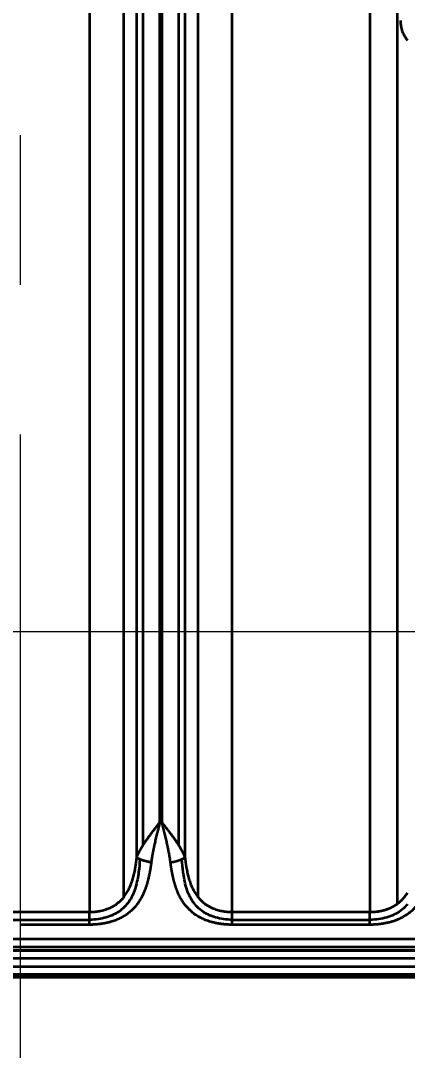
# Model space of a CAD drawing. Header units: millimetres. Extents: x -467 to 269, y 332 to 784.
# Drawn here: x -231.7 to -206.8, y 549.9 to 616.3 of the extents above; entities that cross this region are included whole.
import ezdxf

# ---------------------------------------------------------------- set-up
doc = ezdxf.new("R2010")
doc.units = ezdxf.units.MM
doc.linetypes.add('CENTER', pattern=[50.8, 31.75, -6.35, 6.35, -6.35])
doc.layers.add('1', color=7, linetype='Continuous', true_color=0xffffff)
doc.layers.add('10', color=7, linetype='Continuous', true_color=0xffffff)
doc.layers.add('dim', color=82, linetype='Continuous', lineweight=9)
doc.styles.add('Capful-A', font='')
doc.styles.get('Capful-A').set_extended_font_data('Microsoft YaHei')
doc.dimstyles.new('Capful-A-1.0', dxfattribs={"dimtxt": 2.5, "dimasz": 2.5, "dimexe": 1.5, "dimexo": 1, "dimgap": 1.5, "dimtad": 0, "dimdsep": 46, "dimtxsty": 'Capful-A', "dimcen": 0, "dimclrt": 2, "dimazin": 2, "dimtfac": 1, "dimtmove": 0, "dimatfit": 3, "dimfxl": 0, "dimtolj": 1, "dimtzin": 0, "dimarcsym": 0})
doc.dimstyles.new('Capful-A-2.5', dxfattribs={"dimscale": 2.5, "dimtxt": 2.5, "dimasz": 2.5, "dimexe": 1.5, "dimexo": 1, "dimgap": 1.5, "dimtad": 0, "dimdsep": 46, "dimtxsty": 'Capful-A', "dimcen": 0, "dimclrt": 7, "dimazin": 2, "dimtfac": 1, "dimtmove": 0, "dimatfit": 3, "dimfxl": 0, "dimtolj": 1, "dimtzin": 0, "dimarcsym": 0})

# ---------------------------------------------------------------- blocks, each defined once
blk = doc.blocks.new('*D32')
at = {"layer": 'Defpoints', "color": 0, "transparency": 16777216}
for p in [(-231.737, 576.87), (3.263, 576.87)]:
    blk.add_point(p, dxfattribs=at)
at = {"layer": 'dim', "color": 0, "lineweight": -2, "transparency": 16777216}
blk.add_line((4.512, 576.87), (16.555, 576.87), dxfattribs=at)
at = {"layer": 'dim', "color": 7, "transparency": 16777216, "insert": (19.866, 576.87), "char_height": 6.25, "attachment_point": 5, "style": 'Capful-A', "bg_fill": 3, "box_fill_scale": 1.1, "bg_fill_color": 256, "bg_fill_true_color": 13158600, "bg_fill_transparency": 0}
blk.add_mtext('\\A1;0', dxfattribs=at)
at = {"layer": 'Defpoints', "color": 0, "transparency": 16777216}
blk.add_point((16.555, 576.87), dxfattribs=at)
blk = doc.blocks.new('*D33')
at = {"layer": 'Defpoints', "color": 0, "transparency": 16777216}
for p in [(-231.737, 766.87), (-231.737, 576.87)]:
    blk.add_point(p, dxfattribs=at)
at = {"layer": 'dim', "color": 0, "lineweight": -2, "transparency": 16777216}
blk.add_line((-231.737, 768.12), (-231.737, 777.097), dxfattribs=at)
at = {"layer": 'dim', "color": 7, "transparency": 16777216, "insert": (-231.737, 780.409), "char_height": 6.25, "attachment_point": 5, "rotation": 90, "style": 'Capful-A', "bg_fill": 3, "box_fill_scale": 1.1, "bg_fill_color": 256, "bg_fill_true_color": 13158600, "bg_fill_transparency": 0}
blk.add_mtext('\\A1;0', dxfattribs=at)
at = {"layer": 'Defpoints', "color": 0, "transparency": 16777216}
blk.add_point((-231.737, 777.097), dxfattribs=at)
blk = doc.blocks.new('*D34')
at = {"layer": 'Defpoints', "color": 0, "transparency": 16777216}
for p in [(-236.946, 680.298), (-231.737, 576.87)]:
    blk.add_point(p, dxfattribs=at)
at = {"layer": 'dim', "color": 0, "lineweight": -2, "transparency": 16777216}
blk.add_line((-236.447, 680.298), (-234.811, 680.298), dxfattribs=at)
at = {"layer": 'dim', "color": 2, "transparency": 16777216, "insert": (-229.361, 680.298), "char_height": 2.5, "attachment_point": 5, "style": 'Capful-A', "bg_fill": 3, "box_fill_scale": 1.1, "bg_fill_color": 256, "bg_fill_true_color": 13158600, "bg_fill_transparency": 0}
blk.add_mtext('\\A1;103.43', dxfattribs=at)
at = {"layer": 'Defpoints', "color": 0, "transparency": 16777216}
blk.add_point((-234.811, 680.298), dxfattribs=at)
blk = doc.blocks.new('*D38')
at = {"layer": 'Defpoints', "color": 0, "transparency": 16777216}
for p in [(-186.512, 680.298), (-231.737, 576.87)]:
    blk.add_point(p, dxfattribs=at)
at = {"layer": 'dim', "color": 0, "lineweight": -2, "transparency": 16777216}
blk.add_line((-186.012, 680.298), (-179.258, 680.298), dxfattribs=at)
at = {"layer": 'dim', "color": 2, "transparency": 16777216, "insert": (-173.808, 680.298), "char_height": 2.5, "attachment_point": 5, "style": 'Capful-A', "bg_fill": 3, "box_fill_scale": 1.1, "bg_fill_color": 256, "bg_fill_true_color": 13158600, "bg_fill_transparency": 0}
blk.add_mtext('\\A1;103.43', dxfattribs=at)
at = {"layer": 'Defpoints', "color": 0, "transparency": 16777216}
blk.add_point((-179.258, 680.298), dxfattribs=at)
blk = doc.blocks.new('*D39')
at = {"layer": 'Defpoints', "color": 0, "transparency": 16777216}
for p in [(-186.512, 680.298), (-231.737, 576.87)]:
    blk.add_point(p, dxfattribs=at)
at = {"layer": 'dim', "color": 0, "lineweight": -2, "transparency": 16777216}
blk.add_line((-186.512, 680.798), (-186.512, 688.288), dxfattribs=at)
at = {"layer": 'dim', "color": 2, "transparency": 16777216, "insert": (-186.512, 692.926), "char_height": 2.5, "attachment_point": 5, "rotation": 90, "style": 'Capful-A', "bg_fill": 3, "box_fill_scale": 1.1, "bg_fill_color": 256, "bg_fill_true_color": 13158600, "bg_fill_transparency": 0}
blk.add_mtext('\\A1;45.23', dxfattribs=at)
at = {"layer": 'Defpoints', "color": 0, "transparency": 16777216}
blk.add_point((-186.512, 688.288), dxfattribs=at)

msp = doc.modelspace()

# ---------------------------------------------------------------- linework, layer by layer
at = {"layer": '1', "color": 1, "linetype": 'CENTER', "lineweight": 18, "ltscale": 1.52}
for p, q in [((-231.737, 386.87), (-231.737, 766.87)), ((-466.737, 576.87), (3.263, 576.87))]:
    msp.add_line(p, q, dxfattribs=at)
at = {"layer": '10', "color": 7, "linetype": 'Continuous', "lineweight": 35}
for p, q in [((-227.298, 646.128), (-227.298, 558.785)), ((-225.095, 646.128), (-225.095, 559.725)), ((-224.241, 562.31), (-224.241, 646.128)), ((-223.827, 563.103), (-223.827, 646.128)), ((-222.759, 564.559), (-222.759, 646.128)), ((-222.625, 646.128), (-222.625, 564.559)), ((-221.557, 646.128), (-221.557, 563.102)), ((-221.143, 646.128), (-221.143, 562.31)), ((-220.289, 559.725), (-220.289, 646.128)), ((-218.086, 558.785), (-218.086, 646.128)), ((-209.208, 646.128), (-209.208, 558.785)), ((-207.437, 559.313), (-207.437, 646.128)), ((-222.759, 564.559), (-222.625, 564.559)), ((-236.176, 558.785), (-227.298, 558.785)), ((-218.086, 558.785), (-209.208, 558.785)), ((-236.176, 558.283), (-227.298, 558.283)), ((-227.298, 557.961), (-231.737, 557.961)), ((-218.086, 558.283), (-209.208, 558.283)), ((-209.208, 557.961), (-218.086, 557.961)), ((-304.007, 557.061), (-159.467, 557.061)), ((-304.007, 556.538), (-159.467, 556.538)), ((-157.367, 556.307), (-306.107, 556.307)), ((-157.367, 556.274), (-306.107, 556.274)), ((-306.107, 555.806), (-157.367, 555.806)), ((-157.367, 555.244), (-306.107, 555.244)), ((-306.107, 554.767), (-157.367, 554.767)), ((-306.107, 554.742), (-157.367, 554.742)), ((-157.367, 554.568), (-306.107, 554.568))]:
    msp.add_line(p, q, dxfattribs=at)
for points, knots in [([(-207.245, 616.253), (-207.245, 616.247), (-207.245, 616.233), (-207.245, 616.214), (-207.244, 616.194), (-207.244, 616.174), (-207.243, 616.154), (-207.242, 616.135), (-207.241, 616.115), (-207.239, 616.096), (-207.238, 616.077), (-207.236, 616.058), (-207.234, 616.038), (-207.232, 616.019), (-207.23, 616), (-207.227, 615.982), (-207.225, 615.963), (-207.222, 615.944), (-207.219, 615.926), (-207.216, 615.907), (-207.213, 615.889), (-207.21, 615.871), (-207.207, 615.853), (-207.203, 615.835), (-207.199, 615.817), (-207.195, 615.799), (-207.191, 615.782), (-207.187, 615.764), (-207.183, 615.747), (-207.179, 615.73), (-207.174, 615.713), (-207.17, 615.696), (-207.165, 615.679), (-207.16, 615.662), (-207.155, 615.646), (-207.15, 615.63), (-207.134, 615.58), (-207.105, 615.499), (-207.058, 615.391), (-207.007, 615.29), (-206.951, 615.197), (-206.907, 615.131), (-206.875, 615.088), (-206.856, 615.064), (-206.836, 615.04), (-206.816, 615.016), (-206.802, 615.001), (-206.795, 614.993)], [0, 0, 0, 0, 0.01372, 0.027403, 0.04105, 0.054659, 0.068229, 0.08176, 0.095251, 0.108699, 0.122106, 0.13547, 0.14879, 0.162065, 0.175295, 0.188479, 0.201615, 0.214704, 0.227744, 0.240735, 0.253675, 0.266565, 0.279404, 0.292192, 0.304927, 0.317609, 0.330238, 0.342813, 0.355334, 0.3678, 0.380211, 0.392567, 0.404866, 0.417109, 0.429295, 0.441424, 0.453496, 0.54064, 0.626277, 0.710294, 0.792629, 0.873266, 0.896932, 0.921455, 0.946819, 0.973006, 1, 1, 1, 1]), ([(-224.241, 562.31), (-224.239, 562.316), (-224.234, 562.329), (-224.226, 562.348), (-224.219, 562.368), (-224.211, 562.387), (-224.202, 562.407), (-224.194, 562.427), (-224.185, 562.447), (-224.177, 562.467), (-224.168, 562.487), (-224.158, 562.507), (-224.149, 562.528), (-224.139, 562.548), (-224.129, 562.569), (-224.119, 562.59), (-224.109, 562.611), (-224.098, 562.632), (-224.087, 562.654), (-224.076, 562.675), (-224.065, 562.697), (-224.053, 562.718), (-224.042, 562.74), (-224.03, 562.762), (-224.017, 562.784), (-224.005, 562.806), (-223.992, 562.829), (-223.98, 562.851), (-223.967, 562.874), (-223.953, 562.897), (-223.94, 562.92), (-223.926, 562.943), (-223.912, 562.966), (-223.898, 562.989), (-223.884, 563.012), (-223.869, 563.036), (-223.854, 563.06), (-223.839, 563.084), (-223.824, 563.108), (-223.809, 563.132), (-223.793, 563.156), (-223.777, 563.18), (-223.761, 563.205), (-223.745, 563.229), (-223.729, 563.254), (-223.712, 563.279), (-223.695, 563.304), (-223.669, 563.344), (-223.632, 563.397), (-223.585, 563.464), (-223.538, 563.531), (-223.485, 563.605), (-223.424, 563.689), (-223.351, 563.788), (-223.27, 563.896), (-223.195, 563.996), (-223.128, 564.084), (-223.073, 564.155), (-223.021, 564.222), (-222.971, 564.286), (-222.924, 564.347), (-222.879, 564.405), (-222.837, 564.459), (-222.797, 564.51), (-222.771, 564.543), (-222.759, 564.559)], [0, 0, 0, 0, 0.009085, 0.018215, 0.02739, 0.03661, 0.045875, 0.055185, 0.06454, 0.07394, 0.083386, 0.092876, 0.102412, 0.111993, 0.121619, 0.13129, 0.141007, 0.150769, 0.160577, 0.17043, 0.180329, 0.190273, 0.200263, 0.210298, 0.220379, 0.230505, 0.240677, 0.250895, 0.261159, 0.271468, 0.281823, 0.292224, 0.302671, 0.313163, 0.323702, 0.334286, 0.344917, 0.355593, 0.366316, 0.377084, 0.387898, 0.398759, 0.409666, 0.420618, 0.431617, 0.442662, 0.453753, 0.464891, 0.494911, 0.52458, 0.553896, 0.582861, 0.621629, 0.664567, 0.711677, 0.762957, 0.795071, 0.825741, 0.854967, 0.882749, 0.909087, 0.933981, 0.957431, 0.979438, 1, 1, 1, 1]), ([(-222.759, 564.559), (-222.767, 564.528), (-222.783, 564.467), (-222.805, 564.377), (-222.827, 564.293), (-222.847, 564.213), (-222.866, 564.137), (-222.884, 564.066), (-222.901, 563.999), (-222.917, 563.937), (-222.931, 563.88), (-222.955, 563.782), (-222.989, 563.646), (-223.03, 563.473), (-223.068, 563.31), (-223.096, 563.189), (-223.114, 563.108), (-223.124, 563.062), (-223.134, 563.017), (-223.143, 562.972), (-223.153, 562.927), (-223.162, 562.883), (-223.171, 562.84), (-223.18, 562.797), (-223.188, 562.754), (-223.196, 562.712), (-223.205, 562.67), (-223.212, 562.628), (-223.22, 562.587), (-223.228, 562.547), (-223.235, 562.507), (-223.242, 562.467), (-223.249, 562.428), (-223.256, 562.389), (-223.262, 562.35), (-223.268, 562.312), (-223.274, 562.275), (-223.28, 562.237), (-223.286, 562.201), (-223.291, 562.164), (-223.296, 562.128), (-223.301, 562.093), (-223.306, 562.058), (-223.31, 562.023), (-223.313, 562), (-223.315, 561.988)], [0, 0, 0, 0, 0.036131, 0.070521, 0.10317, 0.134078, 0.163244, 0.19067, 0.216354, 0.240297, 0.262499, 0.28296, 0.353602, 0.42051, 0.483686, 0.543133, 0.561059, 0.578829, 0.596442, 0.613899, 0.631199, 0.648344, 0.665333, 0.682166, 0.698844, 0.715366, 0.731733, 0.747945, 0.764002, 0.779905, 0.795653, 0.811246, 0.826685, 0.84197, 0.857102, 0.872079, 0.886903, 0.901574, 0.916092, 0.930457, 0.94467, 0.95873, 0.972639, 0.986395, 1, 1, 1, 1]), ([(-222.625, 564.559), (-222.618, 564.55), (-222.605, 564.533), (-222.585, 564.507), (-222.565, 564.482), (-222.546, 564.457), (-222.526, 564.432), (-222.507, 564.407), (-222.488, 564.383), (-222.47, 564.359), (-222.451, 564.335), (-222.433, 564.311), (-222.415, 564.288), (-222.397, 564.265), (-222.379, 564.243), (-222.362, 564.22), (-222.345, 564.198), (-222.328, 564.176), (-222.312, 564.155), (-222.295, 564.133), (-222.279, 564.112), (-222.263, 564.092), (-222.247, 564.071), (-222.232, 564.051), (-222.217, 564.031), (-222.202, 564.011), (-222.187, 563.992), (-222.172, 563.973), (-222.158, 563.954), (-222.144, 563.936), (-222.1, 563.877), (-222.025, 563.777), (-221.919, 563.633), (-221.811, 563.483), (-221.73, 563.365), (-221.674, 563.281), (-221.642, 563.234), (-221.611, 563.186), (-221.581, 563.139), (-221.551, 563.093), (-221.522, 563.046), (-221.494, 563), (-221.466, 562.955), (-221.439, 562.909), (-221.413, 562.864), (-221.387, 562.82), (-221.362, 562.775), (-221.338, 562.731), (-221.315, 562.688), (-221.293, 562.644), (-221.271, 562.601), (-221.25, 562.559), (-221.23, 562.516), (-221.211, 562.474), (-221.193, 562.433), (-221.175, 562.391), (-221.158, 562.35), (-221.148, 562.323), (-221.143, 562.31)], [0, 0, 0, 0, 0.011207, 0.022297, 0.03327, 0.044127, 0.054867, 0.06549, 0.075997, 0.086387, 0.09666, 0.106817, 0.116857, 0.12678, 0.136586, 0.146276, 0.155849, 0.165305, 0.174645, 0.183868, 0.192975, 0.201964, 0.210837, 0.219593, 0.228233, 0.236756, 0.245162, 0.253452, 0.261625, 0.269681, 0.277621, 0.337609, 0.400518, 0.466347, 0.535098, 0.556277, 0.577366, 0.598366, 0.619277, 0.640099, 0.660833, 0.681478, 0.702035, 0.722504, 0.742886, 0.76318, 0.783387, 0.803508, 0.823542, 0.843489, 0.863351, 0.883127, 0.902817, 0.922423, 0.941944, 0.96138, 0.980732, 1, 1, 1, 1]), ([(-222.069, 561.988), (-222.072, 562.011), (-222.078, 562.056), (-222.087, 562.124), (-222.097, 562.194), (-222.108, 562.265), (-222.12, 562.338), (-222.132, 562.412), (-222.146, 562.488), (-222.16, 562.566), (-222.175, 562.645), (-222.19, 562.726), (-222.207, 562.809), (-222.224, 562.893), (-222.242, 562.978), (-222.261, 563.065), (-222.285, 563.175), (-222.316, 563.31), (-222.354, 563.473), (-222.395, 563.646), (-222.426, 563.773), (-222.446, 563.852), (-222.453, 563.879), (-222.46, 563.907), (-222.467, 563.936), (-222.475, 563.967), (-222.483, 563.998), (-222.491, 564.031), (-222.499, 564.065), (-222.508, 564.1), (-222.517, 564.136), (-222.527, 564.173), (-222.536, 564.212), (-222.547, 564.251), (-222.557, 564.292), (-222.567, 564.333), (-222.578, 564.376), (-222.59, 564.42), (-222.601, 564.465), (-222.613, 564.512), (-222.621, 564.543), (-222.625, 564.559)], [0, 0, 0, 0, 0.026441, 0.053449, 0.081026, 0.109174, 0.137894, 0.167188, 0.197057, 0.227503, 0.258526, 0.290129, 0.322311, 0.355075, 0.388422, 0.422351, 0.456865, 0.516324, 0.579505, 0.646409, 0.717039, 0.727056, 0.737507, 0.748393, 0.759715, 0.771471, 0.783662, 0.796287, 0.809348, 0.822844, 0.836774, 0.85114, 0.86594, 0.881175, 0.896846, 0.912951, 0.929491, 0.946466, 0.963876, 0.98172, 1, 1, 1, 1]), ([(-227.298, 558.785), (-227.29, 558.785), (-227.272, 558.786), (-227.246, 558.786), (-227.22, 558.786), (-227.194, 558.787), (-227.168, 558.788), (-227.142, 558.789), (-227.117, 558.79), (-227.091, 558.791), (-227.065, 558.793), (-227.039, 558.795), (-227.014, 558.796), (-226.988, 558.799), (-226.962, 558.801), (-226.937, 558.803), (-226.911, 558.806), (-226.886, 558.809), (-226.861, 558.812), (-226.835, 558.815), (-226.81, 558.818), (-226.785, 558.822), (-226.759, 558.826), (-226.734, 558.83), (-226.709, 558.834), (-226.684, 558.838), (-226.659, 558.843), (-226.588, 558.856), (-226.473, 558.881), (-226.316, 558.924), (-226.163, 558.975), (-225.986, 559.045), (-225.788, 559.141), (-225.543, 559.294), (-225.29, 559.5), (-225.06, 559.757), (-224.874, 560.029), (-224.726, 560.307), (-224.601, 560.606), (-224.514, 560.867), (-224.454, 561.084), (-224.413, 561.249), (-224.376, 561.42), (-224.349, 561.561), (-224.329, 561.672), (-224.316, 561.749), (-224.304, 561.827), (-224.292, 561.906), (-224.281, 561.985), (-224.27, 562.065), (-224.26, 562.146), (-224.25, 562.228), (-224.244, 562.282), (-224.241, 562.31)], [0, 0, 0, 0, 0.004598, 0.009191, 0.01378, 0.018365, 0.022947, 0.027524, 0.032098, 0.036669, 0.041238, 0.045803, 0.050366, 0.054927, 0.059486, 0.064043, 0.068599, 0.073153, 0.077706, 0.082259, 0.086811, 0.091362, 0.095914, 0.100466, 0.105018, 0.10957, 0.114124, 0.118678, 0.148567, 0.178342, 0.208072, 0.237825, 0.285981, 0.334054, 0.4069, 0.481041, 0.542779, 0.606697, 0.670173, 0.735368, 0.767486, 0.800052, 0.833095, 0.866647, 0.881213, 0.895838, 0.910522, 0.925268, 0.940078, 0.954955, 0.969899, 0.984913, 1, 1, 1, 1]), ([(-224.048, 562.186), (-224.066, 561.901), (-224.09, 561.623), (-224.17, 561.02), (-224.232, 560.698), (-224.415, 560.084), (-224.535, 559.8), (-224.78, 559.412), (-224.874, 559.289), (-225.082, 559.063), (-225.197, 558.959), (-225.452, 558.771), (-225.593, 558.686), (-225.891, 558.541), (-226.05, 558.481), (-226.386, 558.383), (-226.564, 558.345), (-226.924, 558.295), (-227.107, 558.283), (-227.295, 558.283), (-227.296, 558.283), (-227.298, 558.283)], [0, 0, 0, 0, 0.139167, 0.139167, 0.311167, 0.311167, 0.483168, 0.483168, 0.569168, 0.569168, 0.655168, 0.655168, 0.741168, 0.741168, 0.827168, 0.827168, 0.913168, 0.913168, 0.999168, 0.999168, 1, 1, 1, 1]), ([(-223.315, 561.988), (-223.318, 561.964), (-223.324, 561.917), (-223.333, 561.846), (-223.343, 561.775), (-223.353, 561.706), (-223.364, 561.637), (-223.375, 561.569), (-223.386, 561.502), (-223.397, 561.436), (-223.409, 561.371), (-223.421, 561.306), (-223.433, 561.243), (-223.446, 561.18), (-223.459, 561.118), (-223.473, 561.057), (-223.486, 560.996), (-223.5, 560.937), (-223.515, 560.878), (-223.529, 560.82), (-223.544, 560.763), (-223.559, 560.706), (-223.575, 560.651), (-223.591, 560.596), (-223.607, 560.542), (-223.624, 560.489), (-223.641, 560.436), (-223.658, 560.384), (-223.676, 560.334), (-223.693, 560.283), (-223.712, 560.234), (-223.73, 560.185), (-223.749, 560.137), (-223.768, 560.09), (-223.836, 559.929), (-223.963, 559.667), (-224.174, 559.333), (-224.412, 559.04), (-224.657, 558.806), (-224.9, 558.619), (-225.133, 558.472), (-225.38, 558.345), (-225.64, 558.237), (-225.83, 558.174), (-225.94, 558.143), (-225.965, 558.135), (-225.99, 558.128), (-226.015, 558.122), (-226.041, 558.115), (-226.066, 558.108), (-226.091, 558.102), (-226.117, 558.096), (-226.142, 558.09), (-226.168, 558.084), (-226.193, 558.078), (-226.219, 558.073), (-226.244, 558.067), (-226.27, 558.062), (-226.295, 558.057), (-226.321, 558.051), (-226.347, 558.047), (-226.373, 558.042), (-226.398, 558.037), (-226.424, 558.033), (-226.45, 558.028), (-226.476, 558.024), (-226.502, 558.02), (-226.528, 558.016), (-226.554, 558.012), (-226.58, 558.009), (-226.606, 558.005), (-226.632, 558.002), (-226.658, 557.998), (-226.685, 557.995), (-226.711, 557.992), (-226.737, 557.99), (-226.764, 557.987), (-226.79, 557.984), (-226.816, 557.982), (-226.843, 557.98), (-226.869, 557.977), (-226.896, 557.975), (-226.922, 557.973), (-226.949, 557.972), (-226.976, 557.97), (-227.002, 557.969), (-227.029, 557.967), (-227.056, 557.966), (-227.083, 557.965), (-227.109, 557.964), (-227.136, 557.963), (-227.163, 557.962), (-227.19, 557.962), (-227.217, 557.961), (-227.244, 557.961), (-227.271, 557.961), (-227.289, 557.961), (-227.298, 557.961)], [0, 0, 0, 0, 0.010742, 0.021402, 0.03198, 0.042477, 0.052893, 0.063228, 0.073483, 0.083658, 0.093753, 0.103769, 0.113705, 0.123564, 0.133343, 0.143045, 0.15267, 0.162217, 0.171688, 0.181082, 0.190401, 0.199644, 0.208812, 0.217905, 0.226925, 0.23587, 0.244743, 0.253544, 0.262272, 0.270928, 0.279514, 0.28803, 0.296475, 0.304851, 0.313159, 0.383342, 0.450329, 0.514599, 0.576689, 0.622925, 0.667956, 0.712098, 0.755684, 0.799061, 0.802966, 0.806863, 0.810751, 0.81463, 0.818502, 0.822365, 0.826221, 0.830069, 0.83391, 0.837744, 0.841572, 0.845393, 0.849208, 0.853017, 0.856821, 0.860619, 0.864412, 0.868201, 0.871985, 0.875765, 0.879541, 0.883314, 0.887083, 0.890849, 0.894612, 0.898373, 0.902131, 0.905888, 0.909643, 0.913396, 0.917149, 0.9209, 0.924651, 0.928402, 0.932153, 0.935904, 0.939656, 0.943409, 0.947163, 0.950918, 0.954676, 0.958435, 0.962196, 0.96596, 0.969727, 0.973497, 0.977271, 0.981048, 0.984829, 0.988615, 0.992405, 0.9962, 1, 1, 1, 1]), ([(-222.069, 561.988), (-222.023, 561.994), (-221.975, 562.002), (-221.879, 562.018), (-221.831, 562.028), (-221.735, 562.049), (-221.688, 562.061), (-221.596, 562.087), (-221.551, 562.101), (-221.467, 562.13), (-221.427, 562.146), (-221.353, 562.177), (-221.318, 562.194), (-221.256, 562.227), (-221.229, 562.244), (-221.181, 562.277), (-221.16, 562.294), (-221.143, 562.31)], [0, 0, 0, 0, 0.125, 0.125, 0.25, 0.25, 0.375, 0.375, 0.5, 0.5, 0.625, 0.625, 0.75, 0.75, 0.875, 0.875, 1, 1, 1, 1]), ([(-218.086, 557.961), (-218.104, 557.961), (-218.141, 557.961), (-218.196, 557.962), (-218.251, 557.963), (-218.306, 557.965), (-218.36, 557.967), (-218.415, 557.97), (-218.469, 557.974), (-218.523, 557.978), (-218.577, 557.983), (-218.631, 557.988), (-218.685, 557.994), (-218.738, 558), (-218.792, 558.007), (-218.845, 558.014), (-218.898, 558.022), (-218.951, 558.031), (-219.003, 558.04), (-219.056, 558.05), (-219.108, 558.06), (-219.16, 558.071), (-219.213, 558.083), (-219.264, 558.095), (-219.316, 558.108), (-219.368, 558.121), (-219.419, 558.135), (-219.57, 558.178), (-219.813, 558.261), (-220.132, 558.405), (-220.43, 558.58), (-220.677, 558.765), (-220.882, 558.953), (-221.049, 559.134), (-221.205, 559.333), (-221.349, 559.551), (-221.481, 559.788), (-221.563, 559.965), (-221.608, 560.07), (-221.619, 560.097), (-221.629, 560.124), (-221.64, 560.151), (-221.651, 560.178), (-221.662, 560.206), (-221.672, 560.233), (-221.682, 560.261), (-221.693, 560.29), (-221.703, 560.318), (-221.713, 560.347), (-221.723, 560.376), (-221.733, 560.405), (-221.743, 560.434), (-221.752, 560.464), (-221.762, 560.494), (-221.771, 560.524), (-221.781, 560.555), (-221.79, 560.586), (-221.799, 560.617), (-221.808, 560.648), (-221.817, 560.679), (-221.826, 560.711), (-221.835, 560.743), (-221.843, 560.776), (-221.852, 560.808), (-221.86, 560.841), (-221.868, 560.874), (-221.877, 560.907), (-221.885, 560.941), (-221.893, 560.975), (-221.901, 561.009), (-221.908, 561.043), (-221.916, 561.078), (-221.924, 561.113), (-221.931, 561.148), (-221.939, 561.183), (-221.946, 561.219), (-221.953, 561.255), (-221.96, 561.291), (-221.967, 561.327), (-221.974, 561.364), (-221.981, 561.401), (-221.987, 561.439), (-221.994, 561.476), (-222, 561.514), (-222.007, 561.552), (-222.013, 561.59), (-222.019, 561.629), (-222.025, 561.668), (-222.031, 561.707), (-222.037, 561.746), (-222.042, 561.786), (-222.048, 561.826), (-222.053, 561.866), (-222.059, 561.907), (-222.064, 561.947), (-222.068, 561.975), (-222.069, 561.988)], [0, 0, 0, 0, 0.007747, 0.015475, 0.023184, 0.030878, 0.038559, 0.04623, 0.053892, 0.061548, 0.0692, 0.076852, 0.084505, 0.092161, 0.099824, 0.107496, 0.115178, 0.122874, 0.130585, 0.138315, 0.146065, 0.153838, 0.161635, 0.16946, 0.177315, 0.185201, 0.193122, 0.201079, 0.255258, 0.309907, 0.365692, 0.42324, 0.464438, 0.50652, 0.549655, 0.594, 0.639699, 0.686885, 0.691603, 0.696343, 0.701105, 0.705889, 0.710696, 0.715525, 0.720377, 0.725252, 0.73015, 0.735071, 0.740015, 0.744982, 0.749972, 0.754986, 0.760023, 0.765084, 0.770168, 0.775277, 0.780409, 0.785565, 0.790745, 0.795949, 0.801177, 0.80643, 0.811707, 0.817009, 0.822335, 0.827685, 0.833061, 0.838461, 0.843886, 0.849335, 0.85481, 0.86031, 0.865835, 0.871385, 0.876961, 0.882562, 0.888188, 0.89384, 0.899517, 0.90522, 0.910949, 0.916703, 0.922483, 0.928289, 0.934121, 0.939979, 0.945863, 0.951773, 0.957709, 0.963672, 0.96966, 0.975675, 0.981717, 0.987785, 0.993879, 1, 1, 1, 1]), ([(-218.086, 558.283), (-218.273, 558.283), (-218.456, 558.295), (-218.816, 558.344), (-218.994, 558.382), (-219.331, 558.48), (-219.491, 558.54), (-219.792, 558.686), (-219.932, 558.771), (-220.315, 559.053), (-220.523, 559.285), (-220.767, 559.67), (-220.838, 559.806), (-220.962, 560.091), (-221.016, 560.241), (-221.152, 560.698), (-221.213, 561.018), (-221.294, 561.623), (-221.318, 561.903), (-221.336, 562.186)], [0, 0, 0, 0, 0.086106, 0.086106, 0.172211, 0.172211, 0.258317, 0.258317, 0.344423, 0.344423, 0.516634, 0.516634, 0.60274, 0.60274, 0.688846, 0.688846, 0.861057, 0.861057, 1, 1, 1, 1]), ([(-221.143, 562.31), (-221.141, 562.295), (-221.138, 562.266), (-221.133, 562.223), (-221.128, 562.18), (-221.123, 562.137), (-221.117, 562.094), (-221.112, 562.051), (-221.106, 562.009), (-221.1, 561.967), (-221.095, 561.925), (-221.088, 561.883), (-221.082, 561.841), (-221.076, 561.799), (-221.069, 561.758), (-221.062, 561.717), (-221.055, 561.676), (-221.048, 561.635), (-221.033, 561.549), (-221.008, 561.42), (-220.971, 561.249), (-220.93, 561.084), (-220.87, 560.867), (-220.783, 560.606), (-220.658, 560.307), (-220.51, 560.029), (-220.327, 559.762), (-220.106, 559.513), (-219.882, 559.326), (-219.687, 559.196), (-219.532, 559.11), (-219.376, 559.036), (-219.221, 558.975), (-219.068, 558.924), (-218.911, 558.881), (-218.789, 558.854), (-218.703, 558.839), (-218.657, 558.831), (-218.61, 558.824), (-218.563, 558.817), (-218.516, 558.811), (-218.469, 558.806), (-218.422, 558.801), (-218.374, 558.797), (-218.326, 558.793), (-218.279, 558.79), (-218.231, 558.788), (-218.182, 558.787), (-218.134, 558.786), (-218.102, 558.786), (-218.086, 558.785)], [0, 0, 0, 0, 0.007995, 0.015969, 0.023923, 0.031858, 0.039773, 0.047669, 0.055546, 0.063405, 0.071246, 0.079068, 0.086873, 0.094661, 0.102432, 0.110186, 0.117924, 0.125646, 0.133352, 0.166897, 0.199937, 0.232502, 0.264623, 0.329802, 0.393291, 0.457204, 0.518941, 0.589559, 0.659019, 0.6934, 0.727752, 0.762184, 0.791929, 0.821655, 0.851431, 0.881324, 0.88978, 0.898234, 0.906686, 0.915138, 0.923592, 0.932049, 0.940511, 0.948979, 0.957455, 0.96594, 0.974435, 0.982943, 0.991464, 1, 1, 1, 1]), ([(-209.208, 558.785), (-209.2, 558.785), (-209.185, 558.786), (-209.161, 558.786), (-209.138, 558.786), (-209.115, 558.787), (-209.091, 558.787), (-209.068, 558.788), (-209.045, 558.789), (-209.022, 558.79), (-208.999, 558.791), (-208.976, 558.793), (-208.953, 558.794), (-208.93, 558.796), (-208.907, 558.798), (-208.884, 558.799), (-208.861, 558.802), (-208.838, 558.804), (-208.816, 558.806), (-208.793, 558.809), (-208.77, 558.811), (-208.748, 558.814), (-208.725, 558.817), (-208.703, 558.82), (-208.681, 558.823), (-208.658, 558.827), (-208.636, 558.83), (-208.614, 558.834), (-208.592, 558.838), (-208.57, 558.842), (-208.548, 558.846), (-208.526, 558.85), (-208.504, 558.854), (-208.483, 558.859), (-208.461, 558.864), (-208.439, 558.868), (-208.418, 558.873), (-208.396, 558.878), (-208.375, 558.884), (-208.354, 558.889), (-208.332, 558.895), (-208.311, 558.9), (-208.29, 558.906), (-208.269, 558.912), (-208.248, 558.918), (-208.227, 558.924), (-208.206, 558.931), (-208.186, 558.937), (-208.165, 558.944), (-208.145, 558.951), (-208.124, 558.958), (-208.104, 558.965), (-208.084, 558.972), (-208.063, 558.979), (-208.043, 558.987), (-208.023, 558.995), (-208.003, 559.002), (-207.983, 559.01), (-207.964, 559.019), (-207.944, 559.027), (-207.924, 559.035), (-207.905, 559.044), (-207.885, 559.052), (-207.866, 559.061), (-207.847, 559.07), (-207.828, 559.079), (-207.809, 559.089), (-207.781, 559.102), (-207.747, 559.12), (-207.704, 559.143), (-207.663, 559.166), (-207.622, 559.19), (-207.581, 559.215), (-207.542, 559.24), (-207.502, 559.266), (-207.464, 559.293), (-207.426, 559.321), (-207.389, 559.349), (-207.352, 559.378), (-207.316, 559.408), (-207.281, 559.439), (-207.246, 559.47), (-207.212, 559.502), (-207.178, 559.534), (-207.145, 559.567), (-207.113, 559.601), (-207.081, 559.636), (-207.05, 559.671), (-207.019, 559.707), (-206.989, 559.744), (-206.96, 559.782), (-206.931, 559.82), (-206.903, 559.859), (-206.875, 559.899), (-206.848, 559.939), (-206.821, 559.98), (-206.804, 560.008), (-206.795, 560.022)], [0, 0, 0, 0, 0.007654, 0.015295, 0.022924, 0.030542, 0.038148, 0.045743, 0.053328, 0.060902, 0.068466, 0.076019, 0.083564, 0.091099, 0.098625, 0.106142, 0.113651, 0.121152, 0.128645, 0.136131, 0.143609, 0.151081, 0.158546, 0.166004, 0.173457, 0.180904, 0.188346, 0.195783, 0.203216, 0.210644, 0.218067, 0.225488, 0.232904, 0.240318, 0.247729, 0.255137, 0.262543, 0.269948, 0.27735, 0.284752, 0.292153, 0.299553, 0.306953, 0.314353, 0.321753, 0.329154, 0.336556, 0.34396, 0.351365, 0.358772, 0.366181, 0.373593, 0.381008, 0.388426, 0.395848, 0.403274, 0.410703, 0.418138, 0.425577, 0.433021, 0.44047, 0.447926, 0.455387, 0.462855, 0.470329, 0.477811, 0.4853, 0.492796, 0.509893, 0.526984, 0.544072, 0.561162, 0.578257, 0.595362, 0.612479, 0.629614, 0.646769, 0.663949, 0.681158, 0.698399, 0.715676, 0.732993, 0.750353, 0.767761, 0.78522, 0.802734, 0.820306, 0.837939, 0.855639, 0.873407, 0.891248, 0.909164, 0.92716, 0.945238, 0.963402, 0.981655, 1, 1, 1, 1]), ([(-206.064, 559.374), (-206.076, 559.358), (-206.098, 559.326), (-206.132, 559.279), (-206.167, 559.234), (-206.202, 559.19), (-206.237, 559.147), (-206.273, 559.104), (-206.31, 559.063), (-206.347, 559.023), (-206.384, 558.984), (-206.422, 558.946), (-206.46, 558.909), (-206.499, 558.873), (-206.556, 558.822), (-206.633, 558.757), (-206.733, 558.68), (-206.837, 558.607), (-206.982, 558.513), (-207.171, 558.405), (-207.398, 558.299), (-207.619, 558.213), (-207.835, 558.144), (-208.059, 558.086), (-208.222, 558.053), (-208.317, 558.036), (-208.343, 558.031), (-208.369, 558.027), (-208.395, 558.023), (-208.421, 558.019), (-208.447, 558.015), (-208.473, 558.011), (-208.499, 558.008), (-208.525, 558.004), (-208.551, 558.001), (-208.577, 557.998), (-208.603, 557.995), (-208.629, 557.992), (-208.655, 557.989), (-208.681, 557.986), (-208.707, 557.984), (-208.734, 557.982), (-208.76, 557.979), (-208.786, 557.977), (-208.812, 557.975), (-208.838, 557.973), (-208.865, 557.972), (-208.891, 557.97), (-208.917, 557.968), (-208.944, 557.967), (-208.97, 557.966), (-208.996, 557.965), (-209.023, 557.964), (-209.049, 557.963), (-209.076, 557.962), (-209.102, 557.962), (-209.129, 557.961), (-209.155, 557.961), (-209.182, 557.961), (-209.199, 557.961), (-209.208, 557.961)], [0, 0, 0, 0, 0.017859, 0.035538, 0.053041, 0.07037, 0.087528, 0.104519, 0.121347, 0.138013, 0.154523, 0.170879, 0.187086, 0.203147, 0.219065, 0.256573, 0.294182, 0.331943, 0.369904, 0.446771, 0.520718, 0.582299, 0.643494, 0.704647, 0.766105, 0.772893, 0.779669, 0.786434, 0.793189, 0.799934, 0.806669, 0.813395, 0.820113, 0.826823, 0.833524, 0.840219, 0.846907, 0.853589, 0.860265, 0.866936, 0.873602, 0.880264, 0.886922, 0.893577, 0.900228, 0.906878, 0.913526, 0.920172, 0.926817, 0.933463, 0.940108, 0.946754, 0.9534, 0.960049, 0.966699, 0.973353, 0.980009, 0.986668, 0.993332, 1, 1, 1, 1]), ([(-206.796, 559.282), (-206.825, 559.245), (-206.856, 559.21), (-206.992, 559.063), (-207.107, 558.959), (-207.362, 558.771), (-207.503, 558.686), (-207.801, 558.541), (-207.96, 558.481), (-208.296, 558.383), (-208.474, 558.345), (-208.834, 558.295), (-209.017, 558.283), (-209.205, 558.283), (-209.206, 558.283), (-209.208, 558.283)], [0, 0, 0, 0, 0.057289, 0.057289, 0.245467, 0.245467, 0.433646, 0.433646, 0.621824, 0.621824, 0.810002, 0.810002, 0.998181, 0.998181, 1, 1, 1, 1]), ([(-227.298, 557.961), (-227.298, 558.007), (-227.298, 558.061), (-227.298, 558.182), (-227.298, 558.249), (-227.298, 558.392), (-227.298, 558.468), (-227.298, 558.624), (-227.298, 558.705), (-227.298, 558.785)], [0, 0, 0, 0, 0.25, 0.25, 0.5, 0.5, 0.75, 0.75, 1, 1, 1, 1]), ([(-218.086, 557.961), (-218.086, 557.984), (-218.086, 558.009), (-218.086, 558.063), (-218.086, 558.092), (-218.086, 558.153), (-218.086, 558.186), (-218.086, 558.254), (-218.086, 558.29), (-218.086, 558.363), (-218.086, 558.401), (-218.086, 558.477), (-218.086, 558.516), (-218.086, 558.632), (-218.086, 558.71), (-218.086, 558.785)], [0, 0, 0, 0, 0.125, 0.125, 0.25, 0.25, 0.375, 0.375, 0.5, 0.5, 0.625, 0.625, 0.75, 0.75, 1, 1, 1, 1]), ([(-209.208, 557.961), (-209.208, 558.007), (-209.208, 558.061), (-209.208, 558.182), (-209.208, 558.249), (-209.208, 558.392), (-209.208, 558.468), (-209.208, 558.624), (-209.208, 558.705), (-209.208, 558.785)], [0, 0, 0, 0, 0.25, 0.25, 0.5, 0.5, 0.75, 0.75, 1, 1, 1, 1])]:
    msp.add_open_spline(points, degree=3, knots=knots, dxfattribs=at)
msp.add_rational_spline([(-223.315, 561.988), (-223.737, 562.042), (-224.086, 562.163), (-224.241, 562.31)], [1.09474805447, 0.968417824457, 0.968417315179, 1.09474652664], degree=3, dxfattribs=at)

# ---------------------------------------------------------------- next in the draw order: dimensions: what is measured, and where the dimension line sits
at = {"layer": 'dim'}
dim = msp.add_ordinate_dim(feature_location=(3.262971648, 576.870444756), offset=(13.29196696, 0), dtype=0, origin=(-231.737028352, 576.870444756), dimstyle='Capful-A-2.5', override={"dimasz": 2, "dimexe": 0.49975, "dimexo": 0.49975, "dimgap": 0.49975}, dxfattribs=at)
dim.commit()
dim.dimension.update_dxf_attribs({"geometry": '*D32', "text_midpoint": (19.866127682, 576.870444756)})

# ---------------------------------------------------------------- next in the draw order: dimensions: what is measured, and where the dimension line sits
dim = msp.add_ordinate_dim(feature_location=(-231.737028352, 766.870444756), offset=(0, 10.22687115), dtype=1, origin=(-231.737028352, 576.870444756), dimstyle='Capful-A-2.5', override={"dimasz": 2, "dimexe": 0.49975, "dimexo": 0.49975, "dimgap": 0.49975}, dxfattribs=at)
dim.commit()
dim.dimension.update_dxf_attribs({"geometry": '*D33', "text_midpoint": (-231.737028352, 780.40850498)})

# ---------------------------------------------------------------- next in the draw order: dimensions: what is measured, and where the dimension line sits
dim = msp.add_ordinate_dim(feature_location=(-236.946, 680.298), offset=(2.136, 0), dtype=0, origin=(-231.737, 576.87), dimstyle='Capful-A-1.0', override={"dimasz": 2, "dimexe": 0.49975, "dimexo": 0.49975, "dimgap": 0.49975}, dxfattribs=at)
dim.commit()
dim.dimension.update_dxf_attribs({"geometry": '*D34', "text_midpoint": (-229.361, 680.298)})

# ---------------------------------------------------------------- next in the draw order: dimensions: what is measured, and where the dimension line sits
dim = msp.add_ordinate_dim(feature_location=(-186.512, 680.298), offset=(7.254, 0), dtype=0, origin=(-231.737, 576.87), dimstyle='Capful-A-1.0', override={"dimasz": 2, "dimexe": 0.49975, "dimexo": 0.49975, "dimgap": 0.49975}, dxfattribs=at)
dim.commit()
dim.dimension.update_dxf_attribs({"geometry": '*D38', "text_midpoint": (-173.808, 680.298)})

# ---------------------------------------------------------------- next in the draw order: dimensions: what is measured, and where the dimension line sits
dim = msp.add_ordinate_dim(feature_location=(-186.51202, 680.29807), offset=(0, 7.99001), dtype=1, origin=(-231.73703, 576.87044), dimstyle='Capful-A-1.0', override={"dimasz": 2, "dimexe": 0.49975, "dimexo": 0.49975, "dimgap": 0.49975}, dxfattribs=at)
dim.commit()
dim.dimension.update_dxf_attribs({"geometry": '*D39', "text_midpoint": (-186.51202, 692.92598)})

doc.saveas('drawing.dxf')
